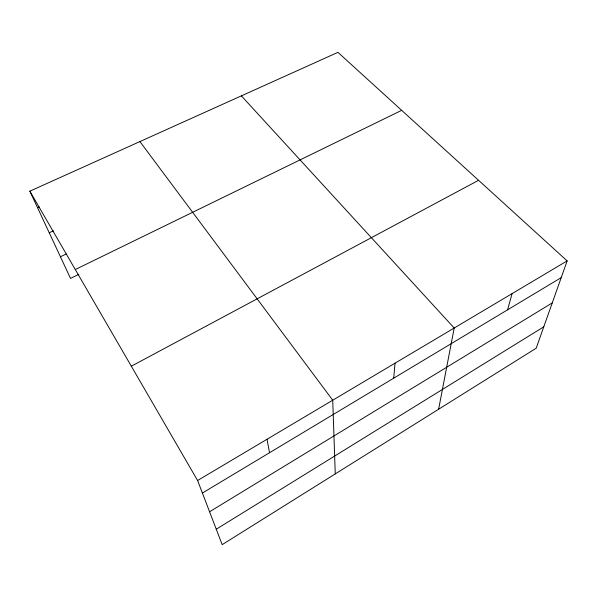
<?xml version="1.0" encoding="UTF-8"?>
<svg xmlns="http://www.w3.org/2000/svg" width="597" height="597" viewBox="0 0 597 597"><rect width="100%" height="100%" fill="white"/><g stroke="black" fill="none" stroke-linecap="round" stroke-linejoin="round"><path stroke-width="0.9" d="M393.692 378.192L395.035 363.185M438.623 409.236L454.198 328.022L241.375 95.863M507.569 309.821L512.107 293.605M567.15 260.896L536.203 348.193L222.174 544.651L197.6 480.518L29.85 191.174L337.939 52.349L567.15 260.896L197.6 480.518M216.263 529.226L543.785 326.813M209.569 511.763L552.262 302.903M202.398 493.04L561.225 277.612M131.318 366.2L478.578 180.301M78.864 274.307L70.513 278.403L29.85 191.174M75.282 269.538L401.677 110.341M60.431 256.77L66.304 253.949M49.245 232.785L53.409 230.83M37.529 207.652L39.215 206.883M139.914 141.579L332.723 400.214L335.26 473.899M267.008 439.265L269.538 452.727"/></g></svg>
